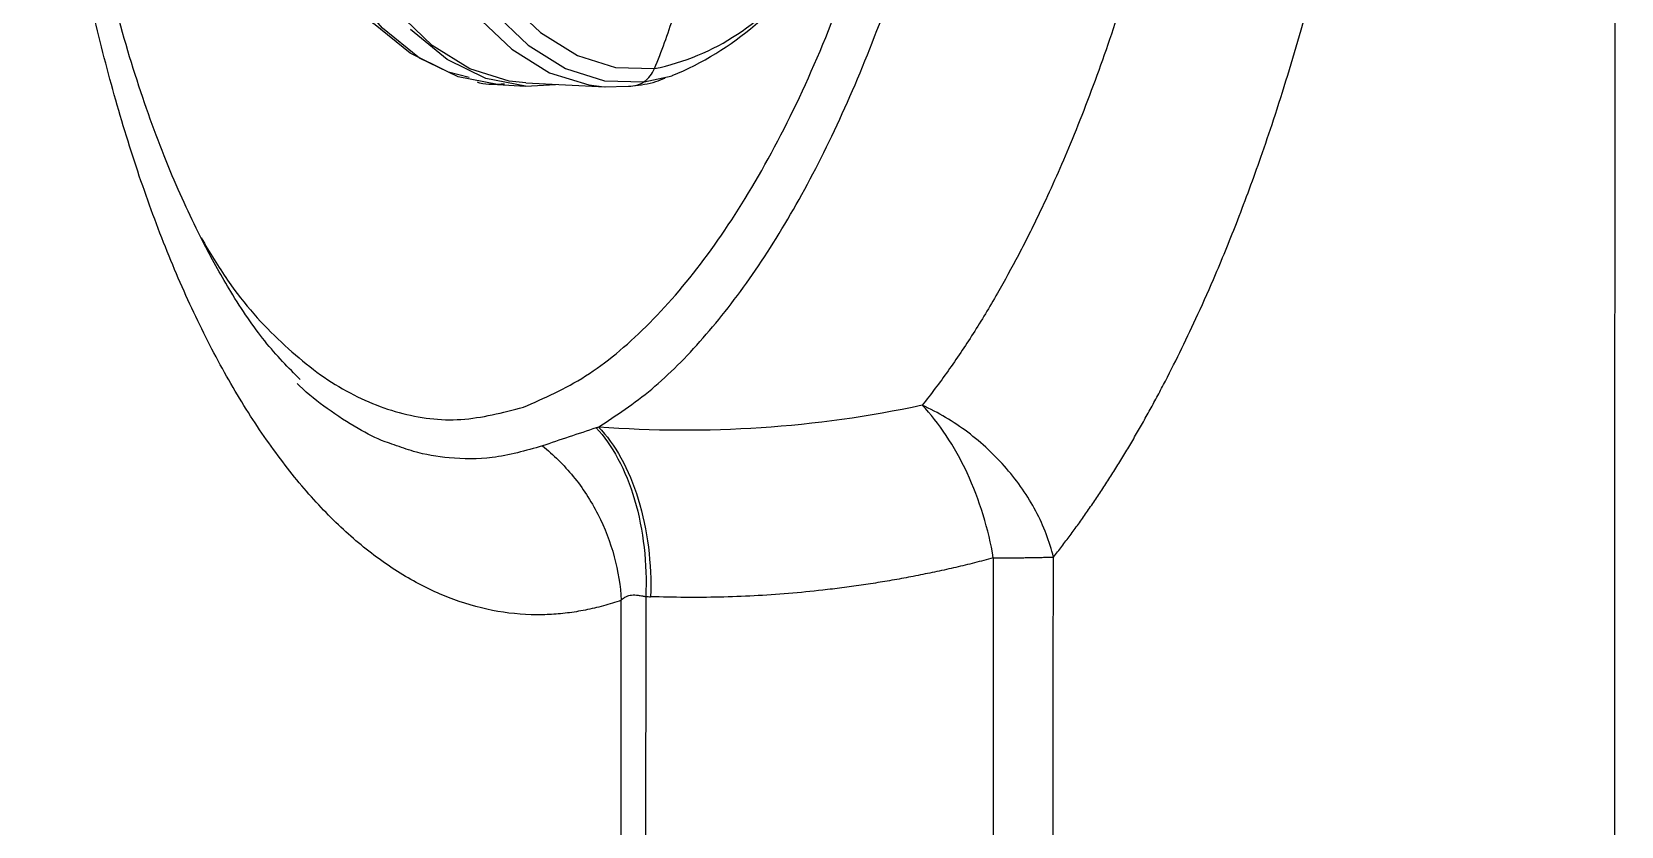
# Model space of a CAD drawing. Extents: x 525 to 609, y 649 to 778.
# Drawn here: x 536.609 to 538.645, y 695.454 to 696.472 of the extents above; entities that cross this region are included whole.
import ezdxf

# ---------------------------------------------------------------- set-up
doc = ezdxf.new("R2010")
doc.units = 0
doc.header["$MEASUREMENT"] = 0
doc.layers.add('1', color=4, linetype='Continuous')

# ---------------------------------------------------------------- blocks, each defined once
blk = doc.blocks.new('JETSETTER')
at = {"layer": '1', "color": 3, "linetype": 'Continuous', "lineweight": 25}
for p, q in [((12.2661, 27.2834), (12.302, 27.2911)), ((12.0786, 27.2796), (12.1142, 27.2778)), ((12.1142, 27.2778), (12.1525, 27.28)), ((12.1145, 27.2818), (12.2165, 27.2768)), ((12.215, 27.2769), (12.2463, 27.2778))]:
    blk.add_line(p, q, dxfattribs=at)
at = {"layer": '1', "color": 3, "linetype": 'Continuous', "lineweight": 25, "flags": 128}
for points in [[(12.1142, 27.2778), (12.0634, 27.2876), (12.014, 27.3119), (11.9668, 27.3502)], [(12.0719, 27.3738), (12.1175, 27.3302), (12.1655, 27.3004), (12.2153, 27.2847), (12.2661, 27.2834)], [(12.0887, 27.389), (12.1336, 27.3463), (12.1808, 27.317), (12.2297, 27.3016), (12.2796, 27.3003)], [(12.0422, 27.2888), (12.0158, 27.2957), (11.9667, 27.3198), (11.9197, 27.3579), (11.8756, 27.4094), (11.835, 27.4736), (11.7985, 27.5495), (11.7666, 27.6361), (11.7397, 27.7321), (11.7184, 27.836), (11.7028, 27.9464), (11.6932, 28.0616), (11.6898, 28.18), (11.6925, 28.2999)], [(12.0786, 27.2796), (12.0278, 27.2894), (11.9784, 27.3136), (11.9312, 27.3519), (11.8868, 27.4037), (11.846, 27.4683), (11.8092, 27.5447), (11.7771, 27.6318), (11.7501, 27.7283), (11.7287, 27.8328), (11.713, 27.9439), (11.7033, 28.0598), (11.6999, 28.1789), (11.7027, 28.2994)], [(12.1145, 27.2818), (12.0932, 27.2841), (12.0431, 27.2999), (11.9947, 27.3299), (11.9488, 27.3738), (11.906, 27.4308), (11.8669, 27.5001), (11.8322, 27.5807), (11.8023, 27.6716), (11.7776, 27.7712), (11.7586, 27.8782), (11.7454, 27.991), (11.7384, 28.108), (11.7375, 28.2274)], [(11.8395, 28.2225), (11.8404, 28.103), (11.8474, 27.986), (11.8606, 27.8732), (11.8796, 27.7662), (11.9043, 27.6666), (11.9342, 27.5758), (11.9689, 27.4951), (12.008, 27.4258), (12.0508, 27.3688), (12.0967, 27.325), (12.1451, 27.2949), (12.1952, 27.2792), (12.215, 27.2769)]]:
    blk.add_lwpolyline(points, dxfattribs=at)
at = {"layer": '1', "color": 3, "linetype": 'Continuous', "lineweight": 25}
for centre, radius, start, end in [((12.1576, 27.6462), 0.3833, 292.1329, 329.6167), ((12.2201, 27.5943), 0.3, 281.4276, 325.5775), ((11.4465, 27.6401), 0.8998, 337.8098, 342.3343), ((12.2451, 27.314), 0.0371, 304.5027, 338.2985), ((12.2479, 27.3103), 0.0325, 267.3176, 304.2444)]:
    blk.add_arc(centre, radius, start, end, dxfattribs=at)
for points, knots in [([(13.518, 17.1693), (13.518, 17.1949), (13.518, 17.2456), (13.518, 17.3211), (13.518, 17.3953), (13.518, 17.4681), (13.518, 17.5395), (13.5179, 17.6096), (13.5179, 17.6783), (13.5179, 17.7457), (13.5179, 17.8116), (13.5179, 17.8761), (13.5179, 17.9392), (13.5179, 18.0009), (13.5178, 18.0612), (13.5178, 18.264), (13.5176, 18.6077), (13.5171, 19.2404), (13.5161, 20.071), (13.5149, 20.8388), (13.5137, 21.5477), (13.5126, 22.2386), (13.5106, 23.5415), (13.509, 25.3071), (13.5098, 26.8955), (13.511, 27.956), (13.5118, 28.4601), (13.5126, 28.9952), (13.5135, 29.5565), (13.5145, 30.1022), (13.5154, 30.6311), (13.5161, 31.11), (13.5166, 31.5019), (13.5169, 31.7626), (13.5171, 31.9147), (13.5172, 32.0672), (13.5174, 32.2201), (13.5175, 32.3733), (13.5176, 32.5268), (13.5177, 32.6806), (13.5178, 32.8347), (13.5178, 32.989), (13.5179, 33.1436), (13.5179, 33.2985), (13.518, 33.4535), (13.518, 33.5568), (13.518, 33.6085)], [0, 0, 0, 0, 0.005046, 0.009995, 0.014847, 0.019601, 0.024257, 0.028816, 0.033277, 0.037641, 0.041908, 0.046077, 0.050149, 0.054123, 0.057999, 0.061779, 0.09319, 0.123802, 0.181701, 0.248531, 0.265187, 0.311195, 0.374003, 0.499852, 0.625726, 0.655666, 0.688571, 0.715589, 0.751276, 0.789147, 0.8138, 0.846891, 0.87611, 0.885389, 0.89471, 0.904072, 0.913476, 0.922923, 0.93241, 0.94194, 0.951512, 0.961126, 0.970781, 0.980479, 0.990218, 1, 1, 1, 1]), ([(12.7906, 26.6742), (12.7942, 26.6788), (12.8014, 26.6879), (12.812, 26.702), (12.8226, 26.7164), (12.8331, 26.7313), (12.8435, 26.7465), (12.8539, 26.7621), (12.8642, 26.778), (12.8744, 26.7943), (12.8846, 26.811), (12.8947, 26.8281), (12.9046, 26.8455), (12.9145, 26.8632), (12.9243, 26.8813), (12.9451, 26.9209), (12.9701, 26.972), (13.0008, 27.0414), (13.0279, 27.1082), (13.0525, 27.1748), (13.0799, 27.2556), (13.1136, 27.3657), (13.1481, 27.5005), (13.1735, 27.6208), (13.1961, 27.7434), (13.2161, 27.877), (13.2337, 28.0373), (13.2482, 28.2313), (13.2536, 28.4753), (13.2426, 28.7147), (13.2239, 28.8996), (13.2039, 29.0417), (13.182, 29.1604), (13.1604, 29.2571), (13.1384, 29.3443), (13.1055, 29.456), (13.0592, 29.5829), (13.0064, 29.699), (12.9603, 29.7811), (12.9231, 29.8379), (12.8932, 29.8785), (12.8622, 29.9159), (12.8198, 29.9612), (12.7647, 30.0087), (12.6956, 30.0504), (12.6252, 30.0757), (12.5645, 30.0838), (12.517, 30.0824), (12.483, 30.0776), (12.4476, 30.0691), (12.4137, 30.0573), (12.3809, 30.0422), (12.354, 30.0277), (12.3291, 30.0122), (12.3062, 29.9962), (12.2853, 29.9802), (12.272, 29.969), (12.2657, 29.9636)], [0, 0, 0, 0, 0.005054, 0.010114, 0.01518, 0.020253, 0.025333, 0.030419, 0.035513, 0.040614, 0.045722, 0.050838, 0.055961, 0.061092, 0.06623, 0.071377, 0.094163, 0.107064, 0.124022, 0.142663, 0.153426, 0.178433, 0.214182, 0.236534, 0.2498, 0.285543, 0.312381, 0.339143, 0.39262, 0.446205, 0.472904, 0.4997, 0.531012, 0.54664, 0.562261, 0.589198, 0.62471, 0.658458, 0.687188, 0.702816, 0.718412, 0.7337, 0.74973, 0.780996, 0.812147, 0.844395, 0.874724, 0.891468, 0.905945, 0.918707, 0.937255, 0.949719, 0.96138, 0.972238, 0.982293, 0.991547, 1, 1, 1, 1]), ([(12.283, 29.8462), (12.29, 29.8494), (12.3149, 29.8609), (12.3586, 29.8708), (12.4049, 29.8745), (12.4433, 29.8714), (12.4738, 29.8659), (12.506, 29.8563), (12.5381, 29.8428), (12.5694, 29.8258), (12.5992, 29.8059), (12.6285, 29.7826), (12.6532, 29.7596), (12.6762, 29.7357), (12.7001, 29.7085), (12.7306, 29.6691), (12.7651, 29.6177), (12.7978, 29.5605), (12.8215, 29.513), (12.8364, 29.4806), (12.8449, 29.4613), (12.8516, 29.4456), (12.8743, 29.3906), (12.9107, 29.2885), (12.9544, 29.1258), (12.9827, 28.9791), (13.0005, 28.8566), (13.0112, 28.7624), (13.019, 28.6709), (13.0245, 28.576), (13.0275, 28.4831), (13.0282, 28.3571), (13.0237, 28.2111), (13.0137, 28.0816), (13.0051, 27.9993), (13, 27.9564), (12.9944, 27.9126), (12.9881, 27.8681), (12.9811, 27.8228), (12.9742, 27.7814), (12.9665, 27.7386), (12.9568, 27.6884), (12.9424, 27.6209), (12.9243, 27.5453), (12.9052, 27.474), (12.8871, 27.4125), (12.8695, 27.3576), (12.8512, 27.3042), (12.8321, 27.2527), (12.8074, 27.1911), (12.7788, 27.1267), (12.7474, 27.0636), (12.7179, 27.0098), (12.6879, 26.9601), (12.6558, 26.912), (12.6337, 26.8832), (12.6226, 26.8688)], [0, 0, 0, 0, 0.0110029, 0.0390057, 0.0683322, 0.0834277, 0.0995697, 0.1167582, 0.1349927, 0.1516167, 0.1682396, 0.1848614, 0.201482, 0.211322, 0.2257033, 0.2446246, 0.2680857, 0.292262, 0.3114132, 0.3191047, 0.3255394, 0.3307174, 0.3346387, 0.3789639, 0.4232991, 0.4677236, 0.4898814, 0.5120398, 0.5342074, 0.5532202, 0.5768193, 0.5967656, 0.6374641, 0.6737085, 0.683141, 0.6928176, 0.702738, 0.7129025, 0.7233109, 0.7339635, 0.7416783, 0.7532997, 0.7694671, 0.7901799, 0.8087752, 0.8233465, 0.8379186, 0.8524906, 0.8670631, 0.8813926, 0.9062361, 0.9261041, 0.9430143, 0.9620092, 0.9810044, 1, 1, 1, 1]), ([(12.2079, 26.8408), (12.2307, 26.8559), (12.2763, 26.886), (12.3423, 26.9526), (12.4057, 27.0338), (12.4655, 27.1303), (12.5209, 27.2404), (12.5715, 27.3631), (12.6165, 27.4967), (12.6554, 27.6397), (12.6878, 27.7903), (12.7132, 27.9468), (12.7314, 28.1073), (12.7421, 28.2699), (12.7452, 28.4326), (12.7407, 28.5934), (12.7286, 28.7505), (12.7091, 28.9019), (12.6824, 29.0459), (12.6488, 29.1807), (12.6088, 29.3047), (12.5627, 29.4164), (12.5112, 29.5144), (12.4549, 29.5977), (12.3944, 29.6651), (12.3305, 29.7161), (12.2639, 29.7491), (12.2053, 29.7649), (12.1689, 29.7625), (12.1557, 29.7616)], [0, 0, 0, 0, 0.037633, 0.075266, 0.1128993, 0.1505323, 0.1881653, 0.2257985, 0.2634318, 0.3010647, 0.3386977, 0.376331, 0.413964, 0.4515971, 0.4892302, 0.5268634, 0.5644966, 0.6021297, 0.6397626, 0.6773958, 0.715029, 0.7526621, 0.7902951, 0.8279281, 0.8655613, 0.9031943, 0.9408275, 0.9784606, 1, 1, 1, 1]), ([(12.237, 26.6189), (12.2332, 26.6176), (12.2256, 26.6151), (12.2141, 26.6117), (12.2025, 26.6088), (12.191, 26.6063), (12.1794, 26.6042), (12.1679, 26.6026), (12.1563, 26.6014), (12.1447, 26.6006), (12.1331, 26.6003), (12.1063, 26.6005), (12.0645, 26.6057), (12.0084, 26.6235), (11.9534, 26.652), (11.9002, 26.6907), (11.8488, 26.7396), (11.7998, 26.7985), (11.7531, 26.867), (11.7094, 26.9444), (11.6689, 27.0302), (11.6319, 27.1242), (11.5984, 27.2256), (11.5688, 27.3338), (11.5432, 27.4478), (11.522, 27.5672), (11.5051, 27.6911), (11.4926, 27.8191), (11.4846, 27.9497), (11.4813, 28.0824), (11.4827, 28.2163), (11.4886, 28.3509), (11.499, 28.4849), (11.5139, 28.6173), (11.5332, 28.7476), (11.5568, 28.8751), (11.5844, 28.9987), (11.6159, 29.1174), (11.6511, 29.2307), (11.6813, 29.3142), (11.7041, 29.3716), (11.718, 29.4051), (11.7323, 29.4378), (11.7469, 29.4696), (11.7618, 29.5005), (11.772, 29.5204), (11.7771, 29.5303)], [0, 0, 0, 0, 0.006244, 0.012493, 0.01875, 0.025015, 0.03129, 0.037577, 0.043877, 0.050192, 0.056523, 0.062872, 0.093971, 0.125387, 0.156607, 0.187958, 0.21902, 0.25031, 0.28158, 0.31289, 0.344066, 0.375236, 0.406545, 0.437816, 0.469083, 0.500169, 0.531473, 0.562742, 0.59405, 0.625111, 0.65637, 0.687668, 0.718982, 0.750062, 0.781255, 0.812596, 0.843905, 0.87502, 0.906151, 0.937522, 0.947996, 0.958436, 0.96885, 0.979243, 0.989624, 1, 1, 1, 1]), ([(11.8257, 26.9016), (11.8105, 26.9169), (11.7808, 26.947), (11.7397, 27.0077), (11.7001, 27.0776), (11.6603, 27.1628), (11.6203, 27.2692), (11.585, 27.3889), (11.5566, 27.5138), (11.5342, 27.6438), (11.517, 27.7867), (11.5055, 27.9509), (11.5021, 28.1373), (11.5092, 28.3431), (11.529, 28.5639), (11.5636, 28.7929), (11.6083, 28.9953), (11.6586, 29.1666), (11.7099, 29.3091), (11.7498, 29.3916), (11.7702, 29.4336)], [0, 0, 0, 0, 0.051865, 0.101555, 0.140757, 0.188115, 0.238579, 0.290474, 0.337762, 0.381334, 0.429045, 0.4823, 0.54119, 0.60577, 0.675363, 0.74957, 0.828295, 0.883337, 0.9405, 1, 1, 1, 1]), ([(12.1117, 26.8664), (12.1383, 26.878), (12.1915, 26.9013), (12.2692, 26.9663), (12.3437, 27.052), (12.4136, 27.1592), (12.4778, 27.2854), (12.5349, 27.429), (12.5813, 27.5738), (12.6043, 27.6746), (12.6143, 27.7184)], [0, 0, 0, 0, 0.128768, 0.257536, 0.386305, 0.515074, 0.643842, 0.772611, 0.901379, 1, 1, 1, 1]), ([(12.2516, 27.278), (12.2616, 27.2792), (12.2757, 27.2809), (12.2894, 27.2865), (12.2934, 27.2881)], [0, 0, 0, 0, 0.705365, 1, 1, 1, 1]), ([(12.0525, 27.283), (12.0535, 27.2827), (12.0648, 27.2791), (12.0766, 27.28), (12.0873, 27.2808)], [0, 0, 0, 0, 0.089376, 1, 1, 1, 1]), ([(11.6987, 27.0833), (11.7098, 27.0647), (11.7417, 27.0113), (11.8009, 26.9463), (11.8746, 26.8884), (11.952, 26.8558), (12.0315, 26.8455), (12.085, 26.8594), (12.1117, 26.8664)], [0, 0, 0, 0, 0.0969354, 0.2775479, 0.4581614, 0.6387737, 0.8193875, 1, 1, 1, 1]), ([(11.9461, 26.8181), (11.9422, 26.8194), (11.9265, 26.8245), (11.8978, 26.8393), (11.8611, 26.8632), (11.8352, 26.8832), (11.8227, 26.8957), (11.8217, 26.8967)], [0, 0, 0, 0, 0.090694, 0.362932, 0.680521, 0.975892, 1, 1, 1, 1]), ([(12.7906, 26.6742), (12.7858, 26.6941), (12.7782, 26.714), (12.7579, 26.7523), (12.7452, 26.7707), (12.7158, 26.8048), (12.699, 26.8205), (12.6626, 26.8478), (12.643, 26.8595), (12.6226, 26.8688)], [0, 0, 0, 0, 0.25, 0.25, 0.5, 0.5, 0.75, 0.75, 1, 1, 1, 1]), ([(12.7136, 26.6731), (12.7106, 26.6912), (12.7062, 26.7098), (12.6949, 26.7466), (12.688, 26.7648), (12.672, 26.7992), (12.6629, 26.8154), (12.6435, 26.8446), (12.6332, 26.8577), (12.6226, 26.8688)], [0, 0, 0, 0, 0.25, 0.25, 0.5, 0.5, 0.75, 0.75, 1, 1, 1, 1]), ([(12.2049, 26.8398), (12.2149, 26.8291), (12.2244, 26.8158), (12.2411, 26.7847), (12.2483, 26.7669), (12.2597, 26.7284), (12.2638, 26.7077), (12.2686, 26.6656), (12.2692, 26.6443), (12.2684, 26.6237)], [0, 0, 0, 0, 0.25, 0.25, 0.5, 0.5, 0.75, 0.75, 1, 1, 1, 1]), ([(12.2079, 26.8408), (12.2181, 26.8302), (12.2279, 26.8169), (12.2452, 26.7857), (12.2527, 26.7678), (12.2647, 26.729), (12.269, 26.7082), (12.2743, 26.6657), (12.2752, 26.6442), (12.2746, 26.6235)], [0, 0, 0, 0, 0.25, 0.25, 0.5, 0.5, 0.75, 0.75, 1, 1, 1, 1]), ([(12.136, 26.8167), (12.1146, 26.8106), (12.0746, 26.7994), (12.0194, 26.7999), (11.9775, 26.8066), (11.9543, 26.8151), (11.9461, 26.8181)], [0, 0, 0, 0, 0.336241, 0.625471, 0.867677, 1, 1, 1, 1]), ([(12.136, 26.8167), (12.15, 26.8055), (12.1634, 26.7924), (12.1874, 26.7629), (12.1981, 26.7465), (12.2159, 26.7118), (12.2229, 26.6934), (12.233, 26.6561), (12.236, 26.6373), (12.237, 26.6189)], [0, 0, 0, 0, 0.25, 0.25, 0.5, 0.5, 0.75, 0.75, 1, 1, 1, 1]), ([(12.7136, 26.6731), (12.7056, 26.671), (12.6896, 26.6668), (12.6655, 26.661), (12.6414, 26.6557), (12.6172, 26.6507), (12.5929, 26.6461), (12.5686, 26.6419), (12.5442, 26.6382), (12.5197, 26.6348), (12.4887, 26.631), (12.4512, 26.6274), (12.407, 26.6244), (12.3629, 26.6227), (12.3187, 26.6223), (12.2893, 26.6231), (12.2746, 26.6235)], [0, 0, 0, 0, 0.0555086, 0.111002, 0.1664907, 0.221985, 0.2774953, 0.3330319, 0.3886051, 0.4442249, 0.4999015, 0.6000493, 0.7000755, 0.8000378, 0.8999937, 1, 1, 1, 1]), ([(12.7136, 26.6731), (12.7164, 26.6731), (12.722, 26.6732), (12.73, 26.6733), (12.7378, 26.6733), (12.7454, 26.6734), (12.7528, 26.6735), (12.7599, 26.6736), (12.7667, 26.6737), (12.7732, 26.6738), (12.7794, 26.674), (12.7853, 26.6741), (12.7888, 26.6742), (12.7906, 26.6742)], [0, 0, 0, 0, 0.0857506, 0.1721755, 0.2594118, 0.3475881, 0.4368243, 0.5272308, 0.6189083, 0.7119479, 0.8064306, 0.9024276, 1, 1, 1, 1]), ([(12.237, 26.6189), (12.2376, 26.6195), (12.2387, 26.6207), (12.2406, 26.6222), (12.2431, 26.6237), (12.2463, 26.6249), (12.2514, 26.6259), (12.2573, 26.6256), (12.2636, 26.6246), (12.267, 26.624), (12.2684, 26.6237)], [0, 0, 0, 0, 0.07925, 0.162636, 0.250163, 0.381233, 0.50109, 0.750167, 0.889646, 1, 1, 1, 1])]:
    blk.add_open_spline(points, degree=3, knots=knots, dxfattribs=at)
for points in [[(12.6226, 26.8688), (12.4861, 26.8395), (12.3464, 26.8304), (12.2079, 26.8408)], [(12.2049, 26.8398), (12.182, 26.8323), (12.1579, 26.8243), (12.136, 26.8167)], [(12.2079, 26.8408), (12.2069, 26.8404), (12.2059, 26.8401), (12.2049, 26.8398)], [(12.7136, 26.6731), (12.7132, 26.445), (12.7132, 26.2167), (12.7136, 25.9881)], [(12.7906, 25.987), (12.7902, 26.2163), (12.7902, 26.4454), (12.7906, 26.6742)], [(12.237, 26.0426), (12.2367, 26.2347), (12.2367, 26.4268), (12.237, 26.6189)], [(12.2684, 26.6237), (12.2681, 26.4284), (12.2681, 26.2331), (12.2684, 26.0378)], [(12.2684, 26.6237), (12.2705, 26.6236), (12.2725, 26.6235), (12.2746, 26.6235)]]:
    blk.add_open_spline(points, degree=3, dxfattribs=at)

msp = doc.modelspace()

# ---------------------------------------------------------------- block references
at = {"layer": '1'}
msp.add_blockref('JETSETTER', (525.1273, 669.1243), dxfattribs=at)

doc.saveas('drawing.dxf')
